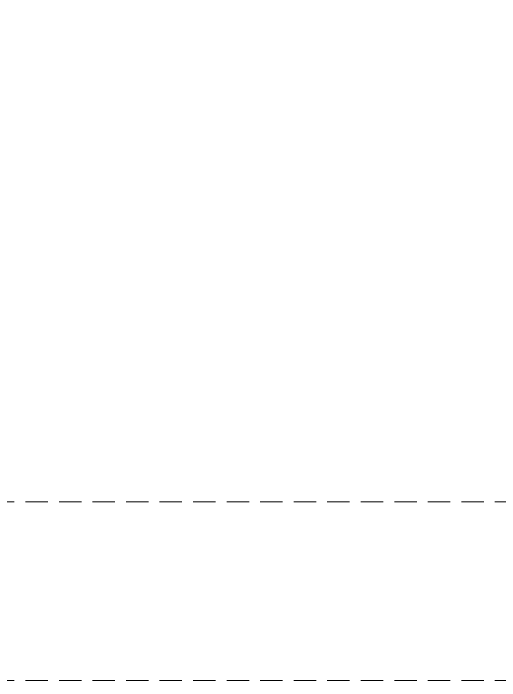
# Model space of a CAD drawing. Extents: x -5343388 to 7033982, y -486386 to 188356.
# Drawn here: x 540017 to 548173, y -280022 to -268821 of the extents above; entities that cross this region are included whole.
import ezdxf

# ---------------------------------------------------------------- set-up
doc = ezdxf.new("R2010")
doc.units = 0
doc.header["$MEASUREMENT"] = 0
doc.linetypes.add('DASHED2', pattern=[0.375, 0.25, -0.125])
doc.layers.add('Wire Hatch', color=7, linetype='Continuous', lineweight=15)

msp = doc.modelspace()

# ---------------------------------------------------------------- linework, layer by layer
at = {"layer": 'Wire Hatch', "linetype": 'DASHED2', "ltscale": 1500}
for points in [[(551282.49107, -277021.61669), (462207.87007, -277021.61669)], [(551282.49107, -280021.61669), (462207.87007, -280021.61669)]]:
    msp.add_lwpolyline(points, dxfattribs=at)

doc.saveas('drawing.dxf')
